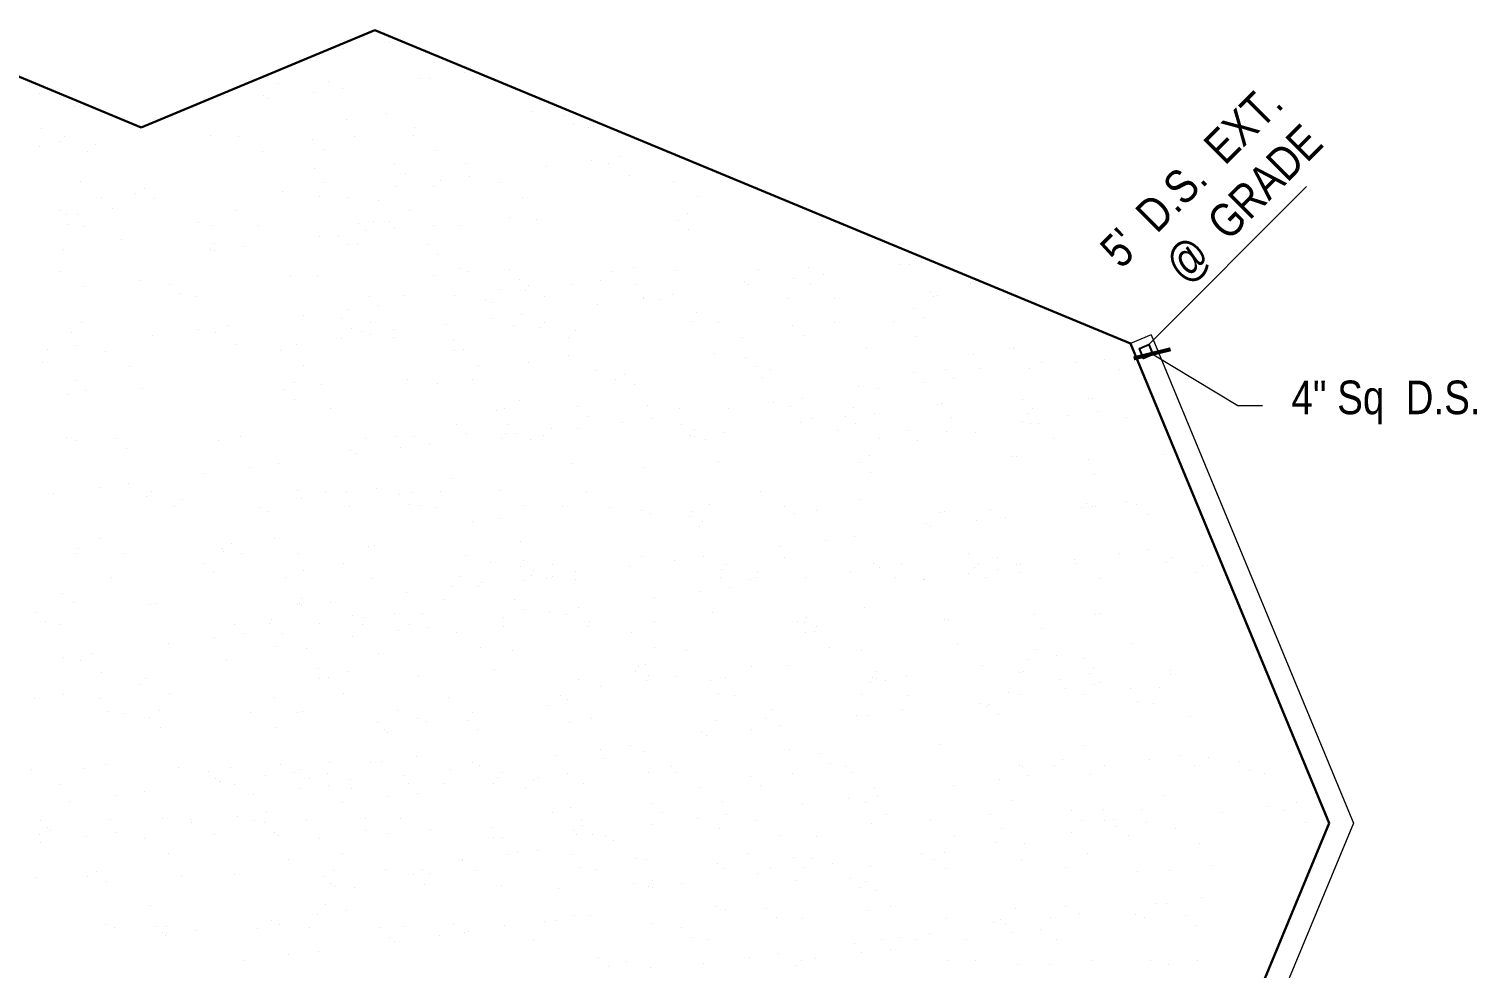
# Model space of a CAD drawing. Header units: inches. Extents: x 279 to 11006, y 233 to 7807.
# Drawn here: x 3979.6 to 4367.5, y 7100.4 to 7351.9 of the extents above; entities that cross this region are included whole.
import ezdxf

# ---------------------------------------------------------------- set-up
doc = ezdxf.new("R2010")
doc.units = ezdxf.units.IN
doc.header["$MEASUREMENT"] = 0
doc.linetypes.add('HIDDEN', pattern=[0.375, 0.25, -0.125])
for name, color, linetype, lineweight in [('GUTTER', 7, 'Continuous', 15), ('ROOF LINE', 7, 'Continuous', 30), ('ROOFLINE', 7, 'HIDDEN', 30)]:
    doc.layers.add(name, color=color, linetype=linetype, lineweight=lineweight)
doc.layers.add('LLMASONRY', color=12, linetype='Continuous')
doc.styles.add('ARCHENT', font='technical.ttf', dxfattribs={"height": 6})
doc.styles.add('ARCHENTLTD', font='technical.ttf', dxfattribs={"height": 0.1875})
doc.dimstyles.new('ARCHENTLTD', dxfattribs={"dimscale": 0.05, "dimtxt": 0.1875, "dimasz": 3, "dimexe": 9, "dimexo": 1, "dimgap": 2.5, "dimtad": 0, "dimdec": 1, "dimzin": 1, "dimdsep": 46, "dimlunit": 4, "dimtxsty": 'ARCHENTLTD', "dimblk": 'ARCHTICK', "dimcen": 6, "dimclrd": 256, "dimclre": 256, "dimclrt": 256, "dimaunit": 1, "dimadec": 0, "dimazin": 0, "dimtfac": 1, "dimtdec": 1, "dimtofl": 0, "dimtmove": 1, "dimatfit": 3, "dimldrblk": 'ARCHTICK', "dimfxl": 1, "dimfrac": 2, "dimtolj": 1, "dimtzin": 0, "dimlwd": 9, "dimlwe": 9, "dimarcsym": 0})

# ---------------------------------------------------------------- blocks, each defined once
blk = doc.blocks.new('_ArchTick')
at = {"color": 0, "linetype": 'ByBlock', "const_width": 0.15}
blk.add_lwpolyline([(-0.5, -0.5), (0.5, 0.5)], dxfattribs=at)

msp = doc.modelspace()

# ---------------------------------------------------------------- linework, layer by layer
at = {"layer": 'GUTTER', "lineweight": 9}
msp.add_line((4280.23, 7270.02), (4274.69, 7267.73), dxfattribs=at)
at = {"layer": 'GUTTER'}
for p, q in [((4280.23, 7270.02), (4334.39, 7139.2)), ((4334.39, 7139.2), (4237.25, 6904.85))]:
    msp.add_line(p, q, dxfattribs=at)
at = {"layer": 'LLMASONRY', "color": 7, "linetype": 'Continuous', "lineweight": 25, "ltscale": 100}
msp.add_lwpolyline([(4280.68, 7264.72), (4278.15, 7263.68), (4277.04, 7266.37), (4279.57, 7267.42)], close=True, dxfattribs=at)
at = {"layer": 'ROOF LINE'}
for p, q in [((3793.16, 7415.33), (4009.68, 7325.59)), ((4009.68, 7325.59), (4072.24, 7351.62)), ((4072.24, 7351.62), (4274.69, 7267.73)), ((4274.69, 7267.73), (4327.89, 7139.2)), ((4327.89, 7139.2), (4232.66, 6909.44))]:
    msp.add_line(p, q, dxfattribs=at)
at = {"layer": 'ROOFLINE', "color": 7, "linetype": 'Continuous', "lineweight": 25, "ltscale": 100}
for p, q in [((4063.92, 7346.81), (4063.92, 7346.81)), ((4076.11, 7348.42), (4076.11, 7348.42)), ((4055.03, 7343.42), (4055.03, 7343.42)), ((4084.11, 7338.55), (4084.11, 7338.55)), ((4086.98, 7338.68), (4086.98, 7338.68)), ((4096.3, 7340.16), (4096.3, 7340.16)), ((3979.79, 7337.27), (3979.79, 7337.27)), ((3982.55, 7334.74), (3982.55, 7334.74)), ((4046.47, 7337.22), (4046.47, 7337.22)), ((4055.93, 7334.84), (4055.93, 7334.84)), ((4059.77, 7337.85), (4059.77, 7337.85)), ((4063.73, 7335.87), (4063.73, 7335.87)), ((3991.71, 7331.2), (3991.71, 7331.2)), ((4023.36, 7330.55), (4023.36, 7330.55)), ((4042.57, 7334.23), (4042.57, 7334.23)), ((4043.73, 7333.24), (4043.73, 7333.24)), ((4003.35, 7327.92), (4003.35, 7327.92)), ((4064.59, 7327.58), (4064.59, 7327.58)), ((4075.32, 7329.35), (4075.32, 7329.35)), ((4114.58, 7329.86), (4114.58, 7329.86)), ((4122.73, 7328.79), (4122.73, 7328.79)), ((3982.98, 7325.24), (3982.98, 7325.24)), ((3989.12, 7323.17), (3989.12, 7323.17)), ((4028.38, 7323.33), (4028.38, 7323.33)), ((4035.83, 7323.26), (4035.83, 7323.26)), ((4066.75, 7323.15), (4066.75, 7323.15)), ((4082.54, 7323.34), (4082.54, 7323.34)), ((4082.83, 7325.42), (4082.83, 7325.42)), ((4125.5, 7326.26), (4125.5, 7326.26)), ((4129.54, 7325.5), (4129.54, 7325.5)), ((3982.42, 7320.5), (3982.42, 7320.5)), ((3987.87, 7321.87), (3987.87, 7321.87)), ((3995.44, 7319.14), (3995.44, 7319.14)), ((3997.48, 7321.06), (3997.48, 7321.06)), ((4042.15, 7319.23), (4042.15, 7319.23)), ((4055.62, 7322.27), (4055.62, 7322.27)), ((4058.39, 7319.74), (4058.39, 7319.74)), ((4088.87, 7319.32), (4088.87, 7319.32)), ((4077.64, 7315.62), (4077.64, 7315.62)), ((4096.49, 7315.98), (4096.49, 7315.98)), ((4118.13, 7315.11), (4118.13, 7315.11)), ((4130.32, 7316.72), (4130.32, 7316.72)), ((4134.86, 7315.79), (4134.86, 7315.79)), ((4138.13, 7317.75), (4138.13, 7317.75)), ((4055.98, 7314.52), (4055.98, 7314.52)), ((4080.41, 7313.09), (4080.41, 7313.09)), ((4089.94, 7311.4), (4089.94, 7311.4)), ((4097.75, 7312.43), (4097.75, 7312.43)), ((4140.43, 7312.58), (4140.43, 7312.58)), ((3993.33, 7311.02), (3993.33, 7311.02)), ((4008.15, 7307.81), (4008.15, 7307.81)), ((4010.53, 7309.1), (4010.53, 7309.1)), ((4047.42, 7308.31), (4047.42, 7308.31)), ((4058.89, 7310.82), (4058.89, 7310.82)), ((4077.75, 7309.8), (4077.75, 7309.8)), ((4087.93, 7309.77), (4087.93, 7309.77)), ((4105.6, 7310.91), (4105.6, 7310.91)), ((4152.32, 7311), (4152.32, 7311)), ((3998.93, 7306.84), (3998.93, 7306.84)), ((4001.97, 7303.78), (4001.97, 7303.78)), ((4013.3, 7306.57), (4013.3, 7306.57)), ((4057.38, 7307.11), (4057.38, 7307.11)), ((4065.22, 7306.8), (4065.22, 7306.8)), ((4073.32, 7306.06), (4073.32, 7306.06)), ((4111.93, 7306.88), (4111.93, 7306.88)), ((4158.64, 7306.97), (4158.64, 7306.97)), ((3988.12, 7303.19), (3988.12, 7303.19)), ((3989.78, 7302.18), (3989.78, 7302.18)), ((3990.18, 7299.59), (3990.18, 7299.59)), ((3992.65, 7302.3), (3992.65, 7302.3)), ((4025.17, 7300.2), (4025.17, 7300.2)), ((4034.84, 7303.27), (4034.84, 7303.27)), ((4067.82, 7299.91), (4067.82, 7299.91)), ((4071.88, 7300.29), (4071.88, 7300.29)), ((4076.26, 7300.45), (4076.26, 7300.45)), ((4081.55, 7303.36), (4081.55, 7303.36)), ((4108.33, 7301.37), (4108.33, 7301.37)), ((4115.53, 7300.95), (4115.53, 7300.95)), ((4153.48, 7300.62), (4153.48, 7300.62)), ((4156.04, 7302.42), (4156.04, 7302.42)), ((3994.45, 7299.16), (3994.45, 7299.16)), ((4028.55, 7299.41), (4028.55, 7299.41)), ((4041.16, 7299.24), (4041.16, 7299.24)), ((4057.56, 7296.22), (4057.56, 7296.22)), ((4062.46, 7296.67), (4062.46, 7296.67)), ((4069.76, 7297.83), (4069.76, 7297.83)), ((4077.56, 7298.86), (4077.56, 7298.86)), ((4087.87, 7299.33), (4087.87, 7299.33)), ((4095.34, 7299.41), (4095.34, 7299.41)), ((4156.24, 7298.09), (4156.24, 7298.09)), ((3988.81, 7292.97), (3988.81, 7292.97)), ((4004.32, 7295.46), (4004.32, 7295.46)), ((4028.23, 7292.89), (4028.23, 7292.89)), ((4029.33, 7294.43), (4029.33, 7294.43)), ((4029.38, 7292.51), (4029.38, 7292.51)), ((4037.19, 7293.54), (4037.19, 7293.54)), ((4065.23, 7294.14), (4065.23, 7294.14)), ((4067.7, 7294.25), (4067.7, 7294.25)), ((4086.37, 7294.1), (4086.37, 7294.1)), ((4089.13, 7291.57), (4089.13, 7291.57)), ((4141.66, 7287.94), (4141.66, 7287.94)), ((4188.37, 7288.03), (4188.37, 7288.03)), ((4212.71, 7288.73), (4212.71, 7288.73)), ((4215.59, 7288.86), (4215.59, 7288.86)), ((3988.21, 7286.97), (3988.21, 7286.97)), ((4009.22, 7284.57), (4009.22, 7284.57)), ((4049.73, 7286.03), (4049.73, 7286.03)), ((4056.92, 7285.61), (4056.92, 7285.61)), ((4088.1, 7285.85), (4088.1, 7285.85)), ((4094.95, 7287.86), (4094.95, 7287.86)), ((4097.44, 7287.07), (4097.44, 7287.07)), ((4108.39, 7287.45), (4108.39, 7287.45)), ((4111.15, 7284.92), (4111.15, 7284.92)), ((4132.7, 7284.59), (4132.7, 7284.59)), ((4135.81, 7286.89), (4135.81, 7286.89)), ((4153.08, 7287.27), (4153.08, 7287.27)), ((4171.18, 7284.41), (4171.18, 7284.41)), ((4175.07, 7287.39), (4175.07, 7287.39)), ((4184.53, 7285.02), (4184.53, 7285.02)), ((4192.34, 7286.05), (4192.34, 7286.05)), ((3994.54, 7282.94), (3994.54, 7282.94)), ((4017.37, 7283.5), (4017.37, 7283.5)), ((4020.14, 7280.97), (4020.14, 7280.97)), ((4024.18, 7280.22), (4024.18, 7280.22)), ((4070.89, 7280.3), (4070.89, 7280.3)), ((4080.16, 7280.46), (4080.16, 7280.46)), ((4093.52, 7280.46), (4093.52, 7280.46)), ((4105.71, 7282.07), (4105.71, 7282.07)), ((4112.7, 7281.95), (4112.7, 7281.95)), ((4113.52, 7283.1), (4113.52, 7283.1)), ((4117.6, 7280.39), (4117.6, 7280.39)), ((4124.89, 7283.56), (4124.89, 7283.56)), ((4142.27, 7283.61), (4142.27, 7283.61)), ((4151.96, 7280.73), (4151.96, 7280.73)), ((4172.33, 7283.42), (4172.33, 7283.42)), ((4188.98, 7283.7), (4188.98, 7283.7)), ((4221.07, 7281.42), (4221.07, 7281.42)), ((4221.96, 7280.34), (4221.96, 7280.34)), ((4223, 7280.49), (4223, 7280.49)), ((4231.89, 7283.88), (4231.89, 7283.88)), ((4235.69, 7283.79), (4235.69, 7283.79)), ((4065.33, 7276.75), (4065.33, 7276.75)), ((4073.14, 7277.78), (4073.14, 7277.78)), ((4101.88, 7279.5), (4101.88, 7279.5)), ((4103.81, 7278.56), (4103.81, 7278.56)), ((4131.96, 7278.1), (4131.96, 7278.1)), ((4144.15, 7279.7), (4144.15, 7279.7)), ((4144.33, 7280.02), (4144.33, 7280.02)), ((4148.59, 7279.58), (4148.59, 7279.58)), ((4182.7, 7279.84), (4182.7, 7279.84)), ((4195.31, 7279.67), (4195.31, 7279.67)), ((4216.61, 7277.1), (4216.61, 7277.1)), ((4242.02, 7279.76), (4242.02, 7279.76)), ((3993.6, 7273.4), (3993.6, 7273.4)), ((4032.77, 7272.46), (4032.77, 7272.46)), ((4053.14, 7275.15), (4053.14, 7275.15)), ((4063.3, 7274.29), (4063.3, 7274.29)), ((4071.01, 7273.26), (4071.01, 7273.26)), ((4091.58, 7272.78), (4091.58, 7272.78)), ((4103.78, 7274.39), (4103.78, 7274.39)), ((4109.28, 7272.47), (4109.28, 7272.47)), ((4111.58, 7275.42), (4111.58, 7275.42)), ((4117.72, 7273.35), (4117.72, 7273.35)), ((4156.99, 7273.51), (4156.99, 7273.51)), ((4158.46, 7275.89), (4158.46, 7275.89)), ((4164.43, 7273.44), (4164.43, 7273.44)), ((4184.23, 7272.45), (4184.23, 7272.45)), ((4195.36, 7273.33), (4195.36, 7273.33)), ((4211.14, 7273.52), (4211.14, 7273.52)), ((4219.37, 7274.56), (4219.37, 7274.56)), ((3991.13, 7270.69), (3991.13, 7270.69)), ((4012.76, 7269.83), (4012.76, 7269.83)), ((4024.96, 7271.43), (4024.96, 7271.43)), ((4029.5, 7270.51), (4029.5, 7270.51)), ((4063.4, 7269.07), (4063.4, 7269.07)), ((4066.06, 7271.75), (4066.06, 7271.75)), ((4068.76, 7271.01), (4068.76, 7271.01)), ((4071.21, 7270.1), (4071.21, 7270.1)), ((4077.21, 7271.55), (4077.21, 7271.55)), ((4077.33, 7269.23), (4077.33, 7269.23)), ((4093.21, 7268.5), (4093.21, 7268.5)), ((4116.47, 7272.05), (4116.47, 7272.05)), ((4124.05, 7269.32), (4124.05, 7269.32)), ((4126.08, 7271.24), (4126.08, 7271.24)), ((4170.76, 7269.41), (4170.76, 7269.41)), ((4186.99, 7269.92), (4186.99, 7269.92)), ((4217.47, 7269.49), (4217.47, 7269.49)), ((3984.58, 7266.12), (3984.58, 7266.12)), ((3992.39, 7267.14), (3992.39, 7267.14)), ((4000.24, 7265.62), (4000.24, 7265.62)), ((4035.07, 7267.29), (4035.07, 7267.29)), ((4046.95, 7265.71), (4046.95, 7265.71)), ((4051.2, 7267.46), (4051.2, 7267.46)), ((4093.66, 7265.8), (4093.66, 7265.8)), ((4095.97, 7265.97), (4095.97, 7265.97)), ((4163.36, 7265), (4163.36, 7265)), ((4203.87, 7266.46), (4203.87, 7266.46)), ((4232.56, 7264.65), (4232.56, 7264.65)), ((4242.25, 7266.28), (4242.25, 7266.28)), ((4243.29, 7266.42), (4243.29, 7266.42)), ((3983.24, 7262.48), (3983.24, 7262.48)), ((4006.57, 7261.6), (4006.57, 7261.6)), ((4053.28, 7261.68), (4053.28, 7261.68)), ((4099.99, 7261.77), (4099.99, 7261.77)), ((4113.37, 7262.72), (4113.37, 7262.72)), ((4124.1, 7264.5), (4124.1, 7264.5)), ((4171.51, 7263.93), (4171.51, 7263.93)), ((4174.28, 7261.4), (4174.28, 7261.4)), ((4225.04, 7260.73), (4225.04, 7260.73)), ((4234.3, 7260.88), (4234.3, 7260.88)), ((4247.66, 7260.89), (4247.66, 7260.89)), ((4250.8, 7262.49), (4250.8, 7262.49)), ((4259.85, 7262.5), (4259.85, 7262.5)), ((4267.66, 7263.52), (4267.66, 7263.52)), ((4271.75, 7260.82), (4271.75, 7260.82)), ((3992.04, 7257.72), (3992.04, 7257.72)), ((4050.68, 7257.13), (4050.68, 7257.13)), ((4080.99, 7258.07), (4080.99, 7258.07)), ((4089.05, 7256.95), (4089.05, 7256.95)), ((4098.38, 7258.17), (4098.38, 7258.17)), ((4131.61, 7260.56), (4131.61, 7260.56)), ((4136.76, 7257.99), (4136.76, 7257.99)), ((4139.13, 7259.28), (4139.13, 7259.28)), ((4176.02, 7258.49), (4176.02, 7258.49)), ((4178.32, 7260.64), (4178.32, 7260.64)), ((4216.53, 7259.95), (4216.53, 7259.95)), ((4219.48, 7257.18), (4219.48, 7257.18)), ((4227.29, 7258.21), (4227.29, 7258.21)), ((3989.97, 7254.12), (3989.97, 7254.12)), ((3994.8, 7255.19), (3994.8, 7255.19)), ((4010.16, 7255.67), (4010.16, 7255.67)), ((4048.12, 7255.33), (4048.12, 7255.33)), ((4057.87, 7256.71), (4057.87, 7256.71)), ((4141.9, 7256.75), (4141.9, 7256.75)), ((4201.92, 7256.24), (4201.92, 7256.24)), ((4207.28, 7255.57), (4207.28, 7255.57)), ((4264.46, 7253.04), (4264.46, 7253.04)), ((4050.88, 7252.8), (4050.88, 7252.8)), ((4060.35, 7250.21), (4060.35, 7250.21)), ((4104.76, 7249.66), (4104.76, 7249.66)), ((4107.06, 7250.3), (4107.06, 7250.3)), ((4110.9, 7252.29), (4110.9, 7252.29)), ((4126.42, 7250.76), (4126.42, 7250.76)), ((4145.27, 7251.12), (4145.27, 7251.12)), ((4153.78, 7250.38), (4153.78, 7250.38)), ((4166.91, 7250.25), (4166.91, 7250.25)), ((4179.1, 7251.86), (4179.1, 7251.86)), ((4183.64, 7250.93), (4183.64, 7250.93)), ((4186.91, 7252.89), (4186.91, 7252.89)), ((4200.49, 7250.47), (4200.49, 7250.47)), ((4222.91, 7251.44), (4222.91, 7251.44)), ((4223.95, 7251.58), (4223.95, 7251.58)), ((4245.61, 7252.69), (4245.61, 7252.69)), ((4248.38, 7250.16), (4248.38, 7250.16)), ((4263.42, 7252.9), (4263.42, 7252.9)), ((4265.72, 7249.5), (4265.72, 7249.5)), ((4094.04, 7246.12), (4094.04, 7246.12)), ((4107.67, 7245.97), (4107.67, 7245.97)), ((4129.19, 7248.23), (4129.19, 7248.23)), ((4138.72, 7246.54), (4138.72, 7246.54)), ((4146.53, 7247.57), (4146.53, 7247.57)), ((4154.38, 7246.05), (4154.38, 7246.05)), ((4186.17, 7246.4), (4186.17, 7246.4)), ((4189.21, 7247.72), (4189.21, 7247.72)), ((4198.36, 7248.01), (4198.36, 7248.01)), ((4201.1, 7246.14), (4201.1, 7246.14)), ((4206.17, 7249.03), (4206.17, 7249.03)), ((4226.86, 7247.89), (4226.86, 7247.89)), ((4245.72, 7246.87), (4245.72, 7246.87)), ((4247.35, 7248.93), (4247.35, 7248.93)), ((4247.81, 7246.22), (4247.81, 7246.22)), ((4250.12, 7246.39), (4250.12, 7246.39)), ((4257.92, 7248.47), (4257.92, 7248.47)), ((4273.58, 7247.98), (4273.58, 7247.98)), ((3989.58, 7242.57), (3989.58, 7242.57)), ((3992.07, 7241.79), (3992.07, 7241.79)), ((4003.03, 7242.17), (4003.03, 7242.17)), ((4030.45, 7241.61), (4030.45, 7241.61)), ((4036.3, 7242.66), (4036.3, 7242.66)), ((4069.71, 7242.11), (4069.71, 7242.11)), ((4078.15, 7242.65), (4078.15, 7242.65)), ((4083.01, 7242.74), (4083.01, 7242.74)), ((4096.81, 7243.58), (4096.81, 7243.58)), ((4106.16, 7242.25), (4106.16, 7242.25)), ((4107.35, 7243.45), (4107.35, 7243.45)), ((4110.22, 7243.57), (4110.22, 7243.57)), ((4114, 7241.94), (4114, 7241.94)), ((4117.42, 7243.15), (4117.42, 7243.15)), ((4119.54, 7245.05), (4119.54, 7245.05)), ((4126.53, 7244.94), (4126.53, 7244.94)), ((4156.83, 7243.07), (4156.83, 7243.07)), ((4157.93, 7244.61), (4157.93, 7244.61)), ((4157.98, 7242.69), (4157.98, 7242.69)), ((4160.71, 7242.02), (4160.71, 7242.02)), ((4165.79, 7243.72), (4165.79, 7243.72)), ((4196.3, 7244.43), (4196.3, 7244.43)), ((4207.42, 7242.11), (4207.42, 7242.11)), ((4214.97, 7244.28), (4214.97, 7244.28)), ((4217.74, 7241.74), (4217.74, 7241.74)), ((4225.35, 7244.18), (4225.35, 7244.18)), ((4233.19, 7243.86), (4233.19, 7243.86)), ((4254.13, 7242.2), (4254.13, 7242.2)), ((4005.79, 7239.63), (4005.79, 7239.63)), ((4065.81, 7239.12), (4065.81, 7239.12)), ((4066.97, 7238.13), (4066.97, 7238.13)), ((4079.17, 7239.74), (4079.17, 7239.74)), ((4086.97, 7240.76), (4086.97, 7240.76)), ((4204.82, 7237.56), (4204.82, 7237.56)), ((4244.23, 7237.52), (4244.23, 7237.52)), ((4283.5, 7238.02), (4283.5, 7238.02)), ((4038.79, 7234.42), (4038.79, 7234.42)), ((4046.6, 7235.45), (4046.6, 7235.45)), ((4125.04, 7235.59), (4125.04, 7235.59)), ((4144.12, 7234.55), (4144.12, 7234.55)), ((4164.31, 7236.1), (4164.31, 7236.1)), ((4202.26, 7235.76), (4202.26, 7235.76)), ((4243.19, 7237.37), (4243.19, 7237.37)), ((4263.31, 7236.48), (4263.31, 7236.48)), ((4006.22, 7230.13), (4006.22, 7230.13)), ((4026.59, 7232.81), (4026.59, 7232.81)), ((4092.96, 7231.42), (4092.96, 7231.42)), ((4205.03, 7233.23), (4205.03, 7233.23)), ((4265.05, 7232.71), (4265.05, 7232.71)), ((3986.22, 7227.49), (3986.22, 7227.49)), ((3998.41, 7229.1), (3998.41, 7229.1)), ((4011.11, 7226.77), (4011.11, 7226.77)), ((4012.36, 7228.06), (4012.36, 7228.06)), ((4020.72, 7225.95), (4020.72, 7225.95)), ((4051.62, 7228.23), (4051.62, 7228.23)), ((4052.58, 7226.1), (4052.58, 7226.1)), ((4059.07, 7228.15), (4059.07, 7228.15)), ((4064.78, 7227.71), (4064.78, 7227.71)), ((4072.59, 7228.74), (4072.59, 7228.74)), ((4078.86, 7227.16), (4078.86, 7227.16)), ((4082.15, 7227.76), (4082.15, 7227.76)), ((4089.99, 7228.04), (4089.99, 7228.04)), ((4105.78, 7228.24), (4105.78, 7228.24)), ((4128.87, 7227.85), (4128.87, 7227.85)), ((4175.58, 7227.93), (4175.58, 7227.93)), ((4202.36, 7225.95), (4202.36, 7225.95)), ((4018.68, 7224.03), (4018.68, 7224.03)), ((4041.77, 7223.64), (4041.77, 7223.64)), ((4043.7, 7222.71), (4043.7, 7222.71)), ((4065.39, 7224.12), (4065.39, 7224.12)), ((4081.63, 7224.63), (4081.63, 7224.63)), ((4084.21, 7224.17), (4084.21, 7224.17)), ((4088.48, 7223.73), (4088.48, 7223.73)), ((4112.11, 7224.21), (4112.11, 7224.21)), ((4122.58, 7223.98), (4122.58, 7223.98)), ((4135.19, 7223.82), (4135.19, 7223.82)), ((4143.73, 7223), (4143.73, 7223)), ((4146.22, 7222.21), (4146.22, 7222.21)), ((4157.17, 7222.59), (4157.17, 7222.59)), ((4161.85, 7224.49), (4161.85, 7224.49)), ((4181.9, 7223.9), (4181.9, 7223.9)), ((4184.59, 7222.03), (4184.59, 7222.03)), ((4190.44, 7223.08), (4190.44, 7223.08)), ((4223.85, 7222.53), (4223.85, 7222.53)), ((4224.9, 7222.68), (4224.9, 7222.68)), ((4237.15, 7223.17), (4237.15, 7223.17)), ((4261.49, 7223.87), (4261.49, 7223.87)), ((4262.92, 7224.92), (4262.92, 7224.92)), ((4264.37, 7224), (4264.37, 7224)), ((4265.41, 7224.14), (4265.41, 7224.14)), ((4273.69, 7225.48), (4273.69, 7225.48)), ((4276.36, 7224.52), (4276.36, 7224.52)), ((4279.12, 7221.99), (4279.12, 7221.99)), ((4098.35, 7220.04), (4098.35, 7220.04)), ((4105.71, 7220.75), (4105.71, 7220.75)), ((4156.49, 7221.25), (4156.49, 7221.25)), ((4159.26, 7218.71), (4159.26, 7218.71)), ((4159.93, 7220.06), (4159.93, 7220.06)), ((4219.96, 7219.55), (4219.96, 7219.55)), ((4221.11, 7218.56), (4221.11, 7218.56)), ((4233.31, 7220.16), (4233.31, 7220.16)), ((4241.12, 7221.19), (4241.12, 7221.19)), ((3998.73, 7215.41), (3998.73, 7215.41)), ((4045.44, 7215.5), (4045.44, 7215.5)), ((4111.17, 7214.67), (4111.17, 7214.67)), ((4192.93, 7214.84), (4192.93, 7214.84)), ((4200.74, 7215.87), (4200.74, 7215.87)), ((3992.45, 7211.55), (3992.45, 7211.55)), ((3993.02, 7212.89), (3993.02, 7212.89)), ((4005.06, 7211.38), (4005.06, 7211.38)), ((4031.39, 7212.7), (4031.39, 7212.7)), ((4031.71, 7212.05), (4031.71, 7212.05)), ((4033.77, 7214), (4033.77, 7214)), ((4036.54, 7211.46), (4036.54, 7211.46)), ((4051.77, 7211.47), (4051.77, 7211.47)), ((4070.66, 7213.21), (4070.66, 7213.21)), ((4072.23, 7213.51), (4072.23, 7213.51)), ((4096.56, 7210.95), (4096.56, 7210.95)), ((4143.76, 7210.61), (4143.76, 7210.61)), ((4160.36, 7210.56), (4160.36, 7210.56)), ((4180.74, 7213.24), (4180.74, 7213.24)), ((4182.13, 7210.42), (4182.13, 7210.42)), ((4231.27, 7211.35), (4231.27, 7211.35)), ((4238.98, 7210.33), (4238.98, 7210.33)), ((4271.75, 7211.46), (4271.75, 7211.46)), ((4279.55, 7212.48), (4279.55, 7212.48)), ((4285.69, 7210.42), (4285.69, 7210.42)), ((4026.36, 7208.81), (4026.36, 7208.81)), ((4053.26, 7206.87), (4053.26, 7206.87)), ((4063.98, 7208.64), (4063.98, 7208.64)), ((4103.25, 7209.15), (4103.25, 7209.15)), ((4111.4, 7208.08), (4111.4, 7208.08)), ((4112.08, 7209.43), (4112.08, 7209.43)), ((4114.84, 7206.89), (4114.84, 7206.89)), ((4119.79, 7208.4), (4119.79, 7208.4)), ((4125.99, 7206.69), (4125.99, 7206.69)), ((4140.36, 7207.92), (4140.36, 7207.92)), ((4152.56, 7209.53), (4152.56, 7209.53)), ((4165.25, 7207.19), (4165.25, 7207.19)), ((4166.5, 7208.49), (4166.5, 7208.49)), ((4199.74, 7206.64), (4199.74, 7206.64)), ((4205.77, 7208.65), (4205.77, 7208.65)), ((4207.55, 7207.67), (4207.55, 7207.67)), ((4213.21, 7208.58), (4213.21, 7208.58)), ((4233.01, 7207.59), (4233.01, 7207.59)), ((4234.03, 7208.82), (4234.03, 7208.82)), ((4239.18, 7207.17), (4239.18, 7207.17)), ((4244.14, 7208.47), (4244.14, 7208.47)), ((4245.18, 7208.62), (4245.18, 7208.62)), ((4259.55, 7209.85), (4259.55, 7209.85)), ((4259.92, 7208.66), (4259.92, 7208.66)), ((4284.44, 7209.12), (4284.44, 7209.12)), ((4294.06, 7208.31), (4294.06, 7208.31)), ((4001.7, 7205.01), (4001.7, 7205.01)), ((4029.12, 7206.27), (4029.12, 7206.27)), ((4048.41, 7205.1), (4048.41, 7205.1)), ((4071.5, 7204.71), (4071.5, 7204.71)), ((4093, 7202.72), (4093, 7202.72)), ((4095.12, 7205.18), (4095.12, 7205.18)), ((4099.99, 7202.6), (4099.99, 7202.6)), ((4100.8, 7203.75), (4100.8, 7203.75)), ((4112.18, 7204.21), (4112.18, 7204.21)), ((4114.17, 7205.55), (4114.17, 7205.55)), ((4118.21, 7204.79), (4118.21, 7204.79)), ((4119.99, 7205.24), (4119.99, 7205.24)), ((4126.11, 7204.37), (4126.11, 7204.37)), ((4164.92, 7204.88), (4164.92, 7204.88)), ((4172.83, 7204.46), (4172.83, 7204.46)), ((4174.19, 7205.03), (4174.19, 7205.03)), ((4174.86, 7206.38), (4174.86, 7206.38)), ((4187.54, 7205.04), (4187.54, 7205.04)), ((4211.63, 7204.97), (4211.63, 7204.97)), ((4219.18, 7204.53), (4219.18, 7204.53)), ((4219.54, 7204.55), (4219.54, 7204.55)), ((4231.37, 7206.14), (4231.37, 7206.14)), ((4235.77, 7205.06), (4235.77, 7205.06)), ((4245.3, 7206.3), (4245.3, 7206.3)), ((4266.25, 7204.63), (4266.25, 7204.63)), ((4292.02, 7206.39), (4292.02, 7206.39)), ((3988.68, 7200.83), (3988.68, 7200.83)), ((4052.57, 7199.32), (4052.57, 7199.32)), ((4080.8, 7201.11), (4080.8, 7201.11)), ((4090.94, 7199.14), (4090.94, 7199.14)), ((4109.61, 7198.99), (4109.61, 7198.99)), ((4147.17, 7199.72), (4147.17, 7199.72)), ((4159.36, 7201.33), (4159.36, 7201.33)), ((4167.17, 7202.35), (4167.17, 7202.35)), ((3981.27, 7195.64), (3981.27, 7195.64)), ((3991.44, 7198.3), (3991.44, 7198.3)), ((4012.05, 7197.86), (4012.05, 7197.86)), ((4013.62, 7198.17), (4013.62, 7198.17)), ((4051.47, 7197.78), (4051.47, 7197.78)), ((4052, 7197.99), (4052, 7197.99)), ((4052.62, 7197.4), (4052.62, 7197.4)), ((4060.43, 7198.43), (4060.43, 7198.43)), ((4066.31, 7194.91), (4066.31, 7194.91)), ((4077.41, 7195.23), (4077.41, 7195.23)), ((4085.16, 7195.27), (4085.16, 7195.27)), ((4112.37, 7196.46), (4112.37, 7196.46)), ((4118.99, 7196.01), (4118.99, 7196.01)), ((4123.53, 7195.08), (4123.53, 7195.08)), ((4126.79, 7197.04), (4126.79, 7197.04)), ((4162.79, 7195.58), (4162.79, 7195.58)), ((4203.31, 7197.05), (4203.31, 7197.05)), ((4248.96, 7195.14), (4248.96, 7195.14)), ((4265.31, 7195.09), (4265.31, 7195.09)), ((4266.36, 7195.24), (4266.36, 7195.24)), ((3984.03, 7193.11), (3984.03, 7193.11)), ((3988.08, 7192.35), (3988.08, 7192.35)), ((4034.79, 7192.44), (4034.79, 7192.44)), ((4044.05, 7192.59), (4044.05, 7192.59)), ((4044.64, 7193.8), (4044.64, 7193.8)), ((4057.41, 7192.6), (4057.41, 7192.6)), ((4069.07, 7192.38), (4069.07, 7192.38)), ((4069.6, 7194.21), (4069.6, 7194.21)), ((4081.5, 7192.53), (4081.5, 7192.53)), ((4086.42, 7191.72), (4086.42, 7191.72)), ((4106.65, 7191.85), (4106.65, 7191.85)), ((4106.79, 7194.4), (4106.79, 7194.4)), ((4129.1, 7191.87), (4129.1, 7191.87)), ((4129.77, 7193.21), (4129.77, 7193.21)), ((4147.16, 7193.31), (4147.16, 7193.31)), ((4185.54, 7193.13), (4185.54, 7193.13)), ((4187.24, 7193.07), (4187.24, 7193.07)), ((4187.91, 7194.42), (4187.91, 7194.42)), ((4190.68, 7191.89), (4190.68, 7191.89)), ((4224.8, 7193.63), (4224.8, 7193.63)), ((4225.84, 7193.78), (4225.84, 7193.78)), ((4250.7, 7191.38), (4250.7, 7191.38)), ((4017.03, 7187.28), (4017.03, 7187.28)), ((4029.23, 7188.89), (4029.23, 7188.89)), ((4037.04, 7189.92), (4037.04, 7189.92)), ((4047.56, 7190.11), (4047.56, 7190.11)), ((4066.42, 7189.09), (4066.42, 7189.09)), ((4078.61, 7190.69), (4078.61, 7190.69)), ((4094.27, 7190.2), (4094.27, 7190.2)), ((4140.98, 7190.29), (4140.98, 7190.29)), ((4187.69, 7190.37), (4187.69, 7190.37)), ((4190, 7190.54), (4190, 7190.54)), ((4228.32, 7187.28), (4228.32, 7187.28)), ((4275.04, 7187.36), (4275.04, 7187.36)), ((3988.85, 7183.57), (3988.85, 7183.57)), ((3996.66, 7184.6), (3996.66, 7184.6)), ((4046.04, 7186.4), (4046.04, 7186.4)), ((4053.88, 7186.08), (4053.88, 7186.08)), ((4073.17, 7184.61), (4073.17, 7184.61)), ((4100.6, 7186.17), (4100.6, 7186.17)), ((4109.13, 7185.35), (4109.13, 7185.35)), ((4147.31, 7186.26), (4147.31, 7186.26)), ((4155.84, 7185.44), (4155.84, 7185.44)), ((4194.02, 7186.34), (4194.02, 7186.34)), ((4202.56, 7185.52), (4202.56, 7185.52)), ((4249.27, 7185.61), (4249.27, 7185.61)), ((4254.95, 7184.17), (4254.95, 7184.17)), ((4262.01, 7183.18), (4262.01, 7183.18)), ((3993.39, 7182.64), (3993.39, 7182.64)), ((3998.96, 7179.43), (3998.96, 7179.43)), ((4032.66, 7183.15), (4032.66, 7183.15)), ((4057.1, 7180.64), (4057.1, 7180.64)), ((4064.93, 7179.74), (4064.93, 7179.74)), ((4104.19, 7180.24), (4104.19, 7180.24)), ((4142.15, 7179.91), (4142.15, 7179.91)), ((4142.82, 7181.26), (4142.82, 7181.26)), ((4144.71, 7181.7), (4144.71, 7181.7)), ((4173.09, 7181.09), (4173.09, 7181.09)), ((4183.08, 7181.52), (4183.08, 7181.52)), ((4206.71, 7179.75), (4206.71, 7179.75)), ((4234.95, 7181.54), (4234.95, 7181.54)), ((4245.08, 7179.57), (4245.08, 7179.57)), ((4246.13, 7179.72), (4246.13, 7179.72)), ((4247.14, 7183.15), (4247.14, 7183.15)), ((4263.75, 7179.42), (4263.75, 7179.42)), ((4264.78, 7180.65), (4264.78, 7180.65)), ((4285.39, 7180.22), (4285.39, 7180.22)), ((4009.39, 7176.32), (4009.39, 7176.32)), ((4010.85, 7177.85), (4010.85, 7177.85)), ((4057.56, 7177.94), (4057.56, 7177.94)), ((4059.87, 7178.1), (4059.87, 7178.1)), ((4084, 7178.7), (4084, 7178.7)), ((4126.93, 7177.79), (4126.93, 7177.79)), ((4132.72, 7175.77), (4132.72, 7175.77)), ((4144.91, 7177.37), (4144.91, 7177.37)), ((4144.91, 7177.37), (4144.91, 7177.37)), ((4145.59, 7178.72), (4145.59, 7178.72)), ((4152.72, 7178.4), (4152.72, 7178.4)), ((4162.29, 7177.43), (4162.29, 7177.43)), ((4166.2, 7178.29), (4166.2, 7178.29)), ((4204.93, 7176.86), (4204.93, 7176.86)), ((4205.61, 7178.21), (4205.61, 7178.21)), ((4206.76, 7177.83), (4206.76, 7177.83)), ((4209, 7177.51), (4209, 7177.51)), ((4214.57, 7178.86), (4214.57, 7178.86)), ((4255.71, 7177.6), (4255.71, 7177.6)), ((4265.02, 7176.37), (4265.02, 7176.37)), ((4266.52, 7176.88), (4266.52, 7176.88)), ((4274.59, 7175.4), (4274.59, 7175.4)), ((4282.49, 7175.62), (4282.49, 7175.62)), ((4285.39, 7179.06), (4285.39, 7179.06)), ((3981.2, 7172.61), (3981.2, 7172.61)), ((3989.01, 7173.64), (3989.01, 7173.64)), ((3998.58, 7172.66), (3998.58, 7172.66)), ((4017.17, 7173.82), (4017.17, 7173.82)), ((4045.29, 7172.75), (4045.29, 7172.75)), ((4063.89, 7173.91), (4063.89, 7173.91)), ((4092, 7172.83), (4092, 7172.83)), ((4121.9, 7173.31), (4121.9, 7173.31)), ((4123.83, 7172.37), (4123.83, 7172.37)), ((4164.34, 7173.83), (4164.34, 7173.83)), ((4168.61, 7173.4), (4168.61, 7173.4)), ((4202.72, 7173.65), (4202.72, 7173.65)), ((4215.32, 7173.48), (4215.32, 7173.48)), ((4241.98, 7174.15), (4241.98, 7174.15)), ((4245.02, 7173.74), (4245.02, 7173.74)), ((4257.21, 7175.35), (4257.21, 7175.35)), ((4262.04, 7173.57), (4262.04, 7173.57)), ((4276.64, 7171.81), (4276.64, 7171.81)), ((4000.64, 7169.07), (4000.64, 7169.07)), ((4004.91, 7168.63), (4004.91, 7168.63)), ((4014.57, 7169.27), (4014.57, 7169.27)), ((4039.01, 7168.89), (4039.01, 7168.89)), ((4051.62, 7168.72), (4051.62, 7168.72)), ((4052.94, 7169.08), (4052.94, 7169.08)), ((4078.27, 7169.39), (4078.27, 7169.39)), ((4098.33, 7168.8), (4098.33, 7168.8)), ((4118.79, 7170.85), (4118.79, 7170.85)), ((4178.48, 7169.7), (4178.48, 7169.7)), ((4201.38, 7168.02), (4201.38, 7168.02)), ((4204.25, 7168.14), (4204.25, 7168.14)), ((4213.57, 7169.63), (4213.57, 7169.63)), ((4234.2, 7171.28), (4234.2, 7171.28)), ((4236.13, 7170.35), (4236.13, 7170.35)), ((4236.62, 7170.91), (4236.62, 7170.91)), ((4239.39, 7168.38), (4239.39, 7168.38)), ((4280.91, 7171.37), (4280.91, 7171.37)), ((4290.78, 7167.68), (4290.78, 7167.68)), ((4012.01, 7167.47), (4012.01, 7167.47)), ((4014.78, 7164.94), (4014.78, 7164.94)), ((4014.78, 7164.94), (4014.78, 7164.94)), ((4045.59, 7164.9), (4045.59, 7164.9)), ((4072.92, 7166.15), (4072.92, 7166.15)), ((4074.8, 7164.42), (4074.8, 7164.42)), ((4083.61, 7167.14), (4083.61, 7167.14)), ((4086.1, 7166.36), (4086.1, 7166.36)), ((4097.05, 7166.74), (4097.05, 7166.74)), ((4099.82, 7164.21), (4099.82, 7164.21)), ((4124.48, 7166.18), (4124.48, 7166.18)), ((4130.33, 7167.23), (4130.33, 7167.23)), ((4163.74, 7166.68), (4163.74, 7166.68)), ((4173.19, 7164.31), (4173.19, 7164.31)), ((4177.04, 7167.32), (4177.04, 7167.32)), ((4181, 7165.34), (4181, 7165.34)), ((4075.68, 7163.61), (4075.68, 7163.61)), ((4140.63, 7160.02), (4140.63, 7160.02)), ((4159.84, 7163.69), (4159.84, 7163.69)), ((4161, 7162.7), (4161, 7162.7)), ((4223.89, 7160.27), (4223.89, 7160.27)), ((4262.26, 7160.09), (4262.26, 7160.09)), ((4083.44, 7157.19), (4083.44, 7157.19)), ((4120.62, 7157.39), (4120.62, 7157.39)), ((4132.82, 7158.99), (4132.82, 7158.99)), ((4133.39, 7156.54), (4133.39, 7156.54)), ((4144.11, 7158.31), (4144.11, 7158.31)), ((4183.38, 7158.81), (4183.38, 7158.81)), ((4191.53, 7157.75), (4191.53, 7157.75)), ((4256.41, 7156.28), (4256.41, 7156.28)), ((4279.87, 7156.31), (4279.87, 7156.31)), ((4287.68, 7157.34), (4287.68, 7157.34)), ((4295.68, 7156.78), (4295.68, 7156.78)), ((3980.41, 7153.54), (3980.41, 7153.54)), ((3994.34, 7153.74), (3994.34, 7153.74)), ((4000.19, 7154.79), (4000.19, 7154.79)), ((4019.67, 7154.05), (4019.67, 7154.05)), ((4027.83, 7152.98), (4027.83, 7152.98)), ((4033.6, 7154.24), (4033.6, 7154.24)), ((4046.9, 7154.88), (4046.9, 7154.88)), ((4050.87, 7152.9), (4050.87, 7152.9)), ((4051.96, 7153.57), (4051.96, 7153.57)), ((4059.67, 7152.55), (4059.67, 7152.55)), ((4060.19, 7155.51), (4060.19, 7155.51)), ((4071.24, 7155.58), (4071.24, 7155.58)), ((4074.12, 7155.71), (4074.12, 7155.71)), ((4092.44, 7153.68), (4092.44, 7153.68)), ((4098.56, 7155.32), (4098.56, 7155.32)), ((4100.25, 7154.7), (4100.25, 7154.7)), ((4106.39, 7152.64), (4106.39, 7152.64)), ((4123.97, 7152.57), (4123.97, 7152.57)), ((4145.65, 7152.8), (4145.65, 7152.8)), ((4151.63, 7154.37), (4151.63, 7154.37)), ((4153.1, 7152.73), (4153.1, 7152.73)), ((4184.02, 7152.62), (4184.02, 7152.62)), ((4194.3, 7155.21), (4194.3, 7155.21)), ((4198.34, 7154.46), (4198.34, 7154.46)), ((4199.81, 7152.81), (4199.81, 7152.81)), ((4245.05, 7154.55), (4245.05, 7154.55)), ((4245.69, 7154.51), (4245.69, 7154.51)), ((4254.32, 7154.7), (4254.32, 7154.7)), ((4263.93, 7152.34), (4263.93, 7152.34)), ((4267.68, 7154.7), (4267.68, 7154.7)), ((4291.77, 7154.63), (4291.77, 7154.63)), ((4303.83, 7155.72), (4303.83, 7155.72)), ((4306.6, 7153.18), (4306.6, 7153.18)), ((4310.64, 7152.43), (4310.64, 7152.43)), ((3987.92, 7149.61), (3987.92, 7149.61)), ((4029.71, 7151.26), (4029.71, 7151.26)), ((4030.59, 7150.45), (4030.59, 7150.45)), ((4030.87, 7150.27), (4030.87, 7150.27)), ((4034.64, 7149.69), (4034.64, 7149.69)), ((4043.06, 7151.87), (4043.06, 7151.87)), ((4052.07, 7148.36), (4052.07, 7148.36)), ((4054.73, 7151.04), (4054.73, 7151.04)), ((4059.87, 7149.39), (4059.87, 7149.39)), ((4065.87, 7150.84), (4065.87, 7150.84)), ((4066, 7148.52), (4066, 7148.52)), ((4080.25, 7152.07), (4080.25, 7152.07)), ((4081.35, 7149.78), (4081.35, 7149.78)), ((4090.61, 7149.93), (4090.61, 7149.93)), ((4103.97, 7149.94), (4103.97, 7149.94)), ((4105.14, 7151.34), (4105.14, 7151.34)), ((4112.71, 7148.61), (4112.71, 7148.61)), ((4114.75, 7150.53), (4114.75, 7150.53)), ((4116.17, 7151.54), (4116.17, 7151.54)), ((4128.06, 7149.87), (4128.06, 7149.87)), ((4159.42, 7148.7), (4159.42, 7148.7)), ((4172.89, 7151.74), (4172.89, 7151.74)), ((4175.66, 7149.2), (4175.66, 7149.2)), ((4206.14, 7148.78), (4206.14, 7148.78)), ((4227.3, 7149.39), (4227.3, 7149.39)), ((4239.49, 7150.99), (4239.49, 7150.99)), ((4247.3, 7152.02), (4247.3, 7152.02)), ((3990.49, 7144.95), (3990.49, 7144.95)), ((4002.68, 7146.55), (4002.68, 7146.55)), ((4010.49, 7147.58), (4010.49, 7147.58)), ((4039.87, 7146.75), (4039.87, 7146.75)), ((4063.59, 7144.62), (4063.59, 7144.62)), ((4075.79, 7146.23), (4075.79, 7146.23)), ((4083.6, 7147.25), (4083.6, 7147.25)), ((4146.44, 7144.58), (4146.44, 7144.58)), ((4165.29, 7144.93), (4165.29, 7144.93)), ((4199.12, 7145.68), (4199.12, 7145.68)), ((4203.66, 7144.75), (4203.66, 7144.75)), ((4206.93, 7146.7), (4206.93, 7146.7)), ((4242.92, 7145.25), (4242.92, 7145.25)), ((4283.44, 7146.71), (4283.44, 7146.71)), ((4319.23, 7144.68), (4319.23, 7144.68)), ((4035.41, 7140.91), (4035.41, 7140.91)), ((4043.22, 7141.94), (4043.22, 7141.94)), ((4119.73, 7141.95), (4119.73, 7141.95)), ((4124.78, 7143.47), (4124.78, 7143.47)), ((4149.21, 7142.05), (4149.21, 7142.05)), ((4166.55, 7141.39), (4166.55, 7141.39)), ((4186.92, 7144.07), (4186.92, 7144.07)), ((4209.23, 7141.53), (4209.23, 7141.53)), ((4237.08, 7141.44), (4237.08, 7141.44)), ((4258.74, 7142.55), (4258.74, 7142.55)), ((4267.37, 7142.74), (4267.37, 7142.74)), ((4277.59, 7142.9), (4277.59, 7142.9)), ((4299.22, 7142.04), (4299.22, 7142.04)), ((4311.42, 7143.65), (4311.42, 7143.65)), ((4315.96, 7142.72), (4315.96, 7142.72)), ((3982.73, 7139.81), (3982.73, 7139.81)), ((3984.61, 7138.09), (3984.61, 7138.09)), ((3985.5, 7137.28), (3985.5, 7137.28)), ((4001.58, 7140.17), (4001.58, 7140.17)), ((4002.84, 7136.62), (4002.84, 7136.62)), ((4015.52, 7140.36), (4015.52, 7140.36)), ((4022.96, 7140.29), (4022.96, 7140.29)), ((4023.22, 7139.3), (4023.22, 7139.3)), ((4039.96, 7139.98), (4039.96, 7139.98)), ((4042.76, 7139.3), (4042.76, 7139.3)), ((4045.52, 7136.77), (4045.52, 7136.77)), ((4045.52, 7136.77), (4045.52, 7136.77)), ((4053.89, 7140.18), (4053.89, 7140.18)), ((4069.66, 7137.36), (4069.66, 7137.36)), ((4069.68, 7140.37), (4069.68, 7140.37)), ((4079.22, 7140.49), (4079.22, 7140.49)), ((4087.05, 7137.46), (4087.05, 7137.46)), ((4103.66, 7137.97), (4103.66, 7137.97)), ((4125.42, 7137.28), (4125.42, 7137.28)), ((4127.69, 7139.78), (4127.69, 7139.78)), ((4127.8, 7138.57), (4127.8, 7138.57)), ((4146.55, 7138.75), (4146.55, 7138.75)), ((4158.74, 7140.36), (4158.74, 7140.36)), ((4164.69, 7137.78), (4164.69, 7137.78)), ((4174.4, 7139.87), (4174.4, 7139.87)), ((4205.2, 7139.24), (4205.2, 7139.24)), ((4221.11, 7139.95), (4221.11, 7139.95)), ((4239.99, 7137.75), (4239.99, 7137.75)), ((4258.85, 7136.72), (4258.85, 7136.72)), ((4261.51, 7140.02), (4261.51, 7140.02)), ((4267.83, 7140.04), (4267.83, 7140.04)), ((4270.13, 7140.21), (4270.13, 7140.21)), ((4271.04, 7138.33), (4271.04, 7138.33)), ((4278.85, 7139.36), (4278.85, 7139.36)), ((4286.7, 7137.84), (4286.7, 7137.84)), ((4321.53, 7139.5), (4321.53, 7139.5)), ((3982.58, 7136.17), (3982.58, 7136.17)), ((3982.84, 7133.99), (3982.84, 7133.99)), ((3995.04, 7135.59), (3995.04, 7135.59)), ((4010.7, 7135.1), (4010.7, 7135.1)), ((4029.29, 7136.26), (4029.29, 7136.26)), ((4046.54, 7136), (4046.54, 7136)), ((4057.41, 7135.19), (4057.41, 7135.19)), ((4076, 7136.34), (4076, 7136.34)), ((4104.12, 7135.27), (4104.12, 7135.27)), ((4106.43, 7135.44), (4106.43, 7135.44)), ((4126.17, 7136.07), (4126.17, 7136.07)), ((4130.56, 7136.04), (4130.56, 7136.04)), ((4134.02, 7135.75), (4134.02, 7135.75)), ((4136.1, 7134.56), (4136.1, 7134.56)), ((4180.73, 7135.84), (4180.73, 7135.84)), ((4190.59, 7135.52), (4190.59, 7135.52)), ((4227.44, 7135.92), (4227.44, 7135.92)), ((4238.47, 7134.04), (4238.47, 7134.04)), ((4246.32, 7133.72), (4246.32, 7133.72)), ((4274.15, 7136.01), (4274.15, 7136.01)), ((4293.03, 7133.81), (4293.03, 7133.81)), ((4017.02, 7131.07), (4017.02, 7131.07)), ((4049.02, 7129.5), (4049.02, 7129.5)), ((4063.73, 7131.16), (4063.73, 7131.16)), ((4095.72, 7129.24), (4095.72, 7129.24)), ((4095.73, 7129.58), (4095.73, 7129.58)), ((4107.92, 7130.84), (4107.92, 7130.84)), ((4110.45, 7131.24), (4110.45, 7131.24)), ((4115.72, 7131.87), (4115.72, 7131.87)), ((4125.29, 7130.9), (4125.29, 7130.9)), ((4142.44, 7129.67), (4142.44, 7129.67)), ((4145.06, 7129.41), (4145.06, 7129.41)), ((4172, 7130.98), (4172, 7130.98)), ((4184.32, 7129.91), (4184.32, 7129.91)), ((4189.15, 7129.76), (4189.15, 7129.76)), ((4218.72, 7131.07), (4218.72, 7131.07)), ((4222.28, 7129.57), (4222.28, 7129.57)), ((4224.84, 7131.37), (4224.84, 7131.37)), ((4245.5, 7129.09), (4245.5, 7129.09)), ((4263.21, 7131.19), (4263.21, 7131.19)), ((3997.67, 7126.13), (3997.67, 7126.13)), ((4020.62, 7125.14), (4020.62, 7125.14)), ((4034.55, 7125.34), (4034.55, 7125.34)), ((4061.13, 7126.6), (4061.13, 7126.6)), ((4075.06, 7126.8), (4075.06, 7126.8)), ((4082.71, 7125.4), (4082.71, 7125.4)), ((4084.91, 7126.78), (4084.91, 7126.78)), ((4086.84, 7125.84), (4086.84, 7125.84)), ((4099.5, 7126.42), (4099.5, 7126.42)), ((4127.35, 7127.3), (4127.35, 7127.3)), ((4131.62, 7126.87), (4131.62, 7126.87)), ((4164.14, 7128.37), (4164.14, 7128.37)), ((4165.72, 7127.12), (4165.72, 7127.12)), ((4174.83, 7125.69), (4174.83, 7125.69)), ((4178.33, 7126.95), (4178.33, 7126.95)), ((4187.03, 7127.29), (4187.03, 7127.29)), ((4194.83, 7128.32), (4194.83, 7128.32)), ((4204.99, 7127.62), (4204.99, 7127.62)), ((4225.04, 7127.04), (4225.04, 7127.04)), ((4225.04, 7127.04), (4225.04, 7127.04)), ((4257.36, 7127.38), (4257.36, 7127.38)), ((4276.44, 7126.34), (4276.44, 7126.34)), ((4285.06, 7126.53), (4285.06, 7126.53)), ((4296.62, 7127.88), (4296.62, 7127.88)), ((3981.35, 7124.64), (3981.35, 7124.64)), ((3995.29, 7124.84), (3995.29, 7124.84)), ((4000.43, 7123.6), (4000.43, 7123.6)), ((4000.43, 7123.6), (4000.43, 7123.6)), ((4058.57, 7124.81), (4058.57, 7124.81)), ((4060.45, 7123.09), (4060.45, 7123.09)), ((4061.34, 7122.27), (4061.34, 7122.27)), ((4066.82, 7121.94), (4066.82, 7121.94)), ((4085.47, 7122.87), (4085.47, 7122.87)), ((4106.08, 7122.44), (4106.08, 7122.44)), ((4121.36, 7121.76), (4121.36, 7121.76)), ((4141.49, 7123.17), (4141.49, 7123.17)), ((4145.5, 7122.36), (4145.5, 7122.36)), ((4146.6, 7123.9), (4146.6, 7123.9)), ((4146.65, 7121.98), (4146.65, 7121.98)), ((4154.46, 7123.01), (4154.46, 7123.01)), ((4184.97, 7123.72), (4184.97, 7123.72)), ((4199.63, 7124.38), (4199.63, 7124.38)), ((4202.39, 7121.85), (4202.39, 7121.85)), ((4203.64, 7123.57), (4203.64, 7123.57)), ((4012.31, 7117.23), (4012.31, 7117.23)), ((4059.02, 7117.32), (4059.02, 7117.32)), ((4206.4, 7121.03), (4206.4, 7121.03)), ((4281.51, 7117.69), (4281.51, 7117.69)), ((4284.38, 7117.81), (4284.38, 7117.81)), ((4293.7, 7119.29), (4293.7, 7119.29)), ((4056.89, 7114.86), (4056.89, 7114.86)), ((4064.7, 7115.88), (4064.7, 7115.88)), ((4125.72, 7114.57), (4125.72, 7114.57)), ((4130, 7114.53), (4130, 7114.53)), ((4163.75, 7116.81), (4163.75, 7116.81)), ((4166.24, 7116.03), (4166.24, 7116.03)), ((4177.19, 7116.41), (4177.19, 7116.41)), ((4179.95, 7113.87), (4179.95, 7113.87)), ((4186.9, 7113.74), (4186.9, 7113.74)), ((4204.61, 7115.85), (4204.61, 7115.85)), ((4210.46, 7116.9), (4210.46, 7116.9)), ((4225.27, 7113.56), (4225.27, 7113.56)), ((4239.97, 7113.36), (4239.97, 7113.36)), ((4243.87, 7116.35), (4243.87, 7116.35)), ((4253.33, 7113.98), (4253.33, 7113.98)), ((4257.17, 7116.99), (4257.17, 7116.99)), ((4261.13, 7115.01), (4261.13, 7115.01)), ((4276.05, 7114.78), (4276.05, 7114.78)), ((4278.54, 7114), (4278.54, 7114)), ((4289.49, 7114.38), (4289.49, 7114.38)), ((4000.04, 7112.05), (4000.04, 7112.05)), ((4002.53, 7111.26), (4002.53, 7111.26)), ((4013.48, 7111.64), (4013.48, 7111.64)), ((4015.36, 7109.92), (4015.36, 7109.92)), ((4016.46, 7111.46), (4016.46, 7111.46)), ((4016.51, 7109.54), (4016.51, 7109.54)), ((4024.32, 7110.57), (4024.32, 7110.57)), ((4040.9, 7111.08), (4040.9, 7111.08)), ((4044.7, 7113.25), (4044.7, 7113.25)), ((4046.75, 7112.13), (4046.75, 7112.13)), ((4054.83, 7111.28), (4054.83, 7111.28)), ((4073.5, 7111.13), (4073.5, 7111.13)), ((4080.17, 7111.58), (4080.17, 7111.58)), ((4093.46, 7112.22), (4093.46, 7112.22)), ((4096.4, 7110.01), (4096.4, 7110.01)), ((4097.43, 7110.24), (4097.43, 7110.24)), ((4107.12, 7111.78), (4107.12, 7111.78)), ((4117.8, 7112.92), (4117.8, 7112.92)), ((4120.68, 7113.04), (4120.68, 7113.04)), ((4146.38, 7112.28), (4146.38, 7112.28)), ((4154.54, 7111.22), (4154.54, 7111.22)), ((4220.76, 7109.69), (4220.76, 7109.69)), ((4238.02, 7112.54), (4238.02, 7112.54)), ((4241.13, 7112.37), (4241.13, 7112.37)), ((4242.88, 7109.78), (4242.88, 7109.78)), ((4250.69, 7110.81), (4250.69, 7110.81)), ((4292.25, 7111.85), (4292.25, 7111.85)), ((4016.25, 7109.11), (4016.25, 7109.11)), ((4076.27, 7108.59), (4076.27, 7108.59)), ((4076.27, 7108.59), (4076.27, 7108.59)), ((4077.43, 7107.6), (4077.43, 7107.6)), ((4089.62, 7109.21), (4089.62, 7109.21)), ((4114.64, 7107.84), (4114.64, 7107.84)), ((4157.3, 7108.68), (4157.3, 7108.68)), ((4161.35, 7107.93), (4161.35, 7107.93)), ((4200.76, 7107.05), (4200.76, 7107.05)), ((4208.06, 7108.02), (4208.06, 7108.02)), ((4212.95, 7108.66), (4212.95, 7108.66)), ((4217.33, 7108.17), (4217.33, 7108.17)), ((4230.68, 7108.17), (4230.68, 7108.17)), ((4254.77, 7108.1), (4254.77, 7108.1)), ((4037.05, 7102.29), (4037.05, 7102.29)), ((4049.24, 7103.89), (4049.24, 7103.89)), ((4057.05, 7104.92), (4057.05, 7104.92)), ((4132.09, 7103.24), (4132.09, 7103.24)), ((4139.81, 7102.22), (4139.81, 7102.22)), ((4160.38, 7101.74), (4160.38, 7101.74)), ((4172.57, 7103.34), (4172.57, 7103.34)), ((4180.38, 7104.37), (4180.38, 7104.37)), ((4186.52, 7102.31), (4186.52, 7102.31)), ((4190.31, 7102.86), (4190.31, 7102.86)), ((4202.5, 7104.46), (4202.5, 7104.46)), ((4210.31, 7105.49), (4210.31, 7105.49)), ((4225.78, 7102.47), (4225.78, 7102.47)), ((4233.23, 7102.39), (4233.23, 7102.39)), ((4264.15, 7102.29), (4264.15, 7102.29)), ((4279.94, 7102.48), (4279.94, 7102.48)), ((4292.68, 7102.34), (4292.68, 7102.34)), ((4313.06, 7105.03), (4313.06, 7105.03)), ((4134.86, 7100.71), (4134.86, 7100.71)), ((4146.01, 7100.51), (4146.01, 7100.51)), ((4185.27, 7101.01), (4185.27, 7101.01)), ((4244.4, 7101.21), (4244.4, 7101.21)), ((4253.02, 7101.4), (4253.02, 7101.4)), ((4284.87, 7101.31), (4284.87, 7101.31))]:
    msp.add_line(p, q, dxfattribs=at)
at = {"layer": 'ROOFLINE', "color": 7, "linetype": 'Continuous', "lineweight": 5, "ltscale": 100}
msp.add_line((4321.77, 7309.7), (4279.4, 7267.22), dxfattribs=at)

# ---------------------------------------------------------------- texts
at = {"layer": 'ROOFLINE', "color": 7, "linetype": 'Continuous', "lineweight": 9, "ltscale": 0.5, "insert": (4328.03, 7319.47), "char_height": 9, "attachment_point": 9, "rotation": 45.0021, "style": 'ARCHENT'}
msp.add_mtext("5'  D.S.  EXT.  \\P@  GRADE", dxfattribs=at)
at = {"layer": 'ROOFLINE', "color": 7, "linetype": 'Continuous', "lineweight": 9, "ltscale": 0.75, "insert": (4368.43, 7246.04), "char_height": 9, "attachment_point": 9, "rotation": 0.0021, "style": 'ARCHENT'}
msp.add_mtext('4" Sq  D.S.', dxfattribs=at)

# ---------------------------------------------------------------- leaders
at = {"layer": 'ROOFLINE', "color": 7, "linetype": 'Continuous', "lineweight": 9, "ltscale": 0.5}
msp.add_leader([(4280.46, 7264.92), (4303.4, 7251.1), (4310.03, 7251.1)], dimstyle='ARCHENTLTD', override={"dimasz": 144, "dimgap": 1, "dimtad": 0}, dxfattribs=at)

doc.saveas('drawing.dxf')
